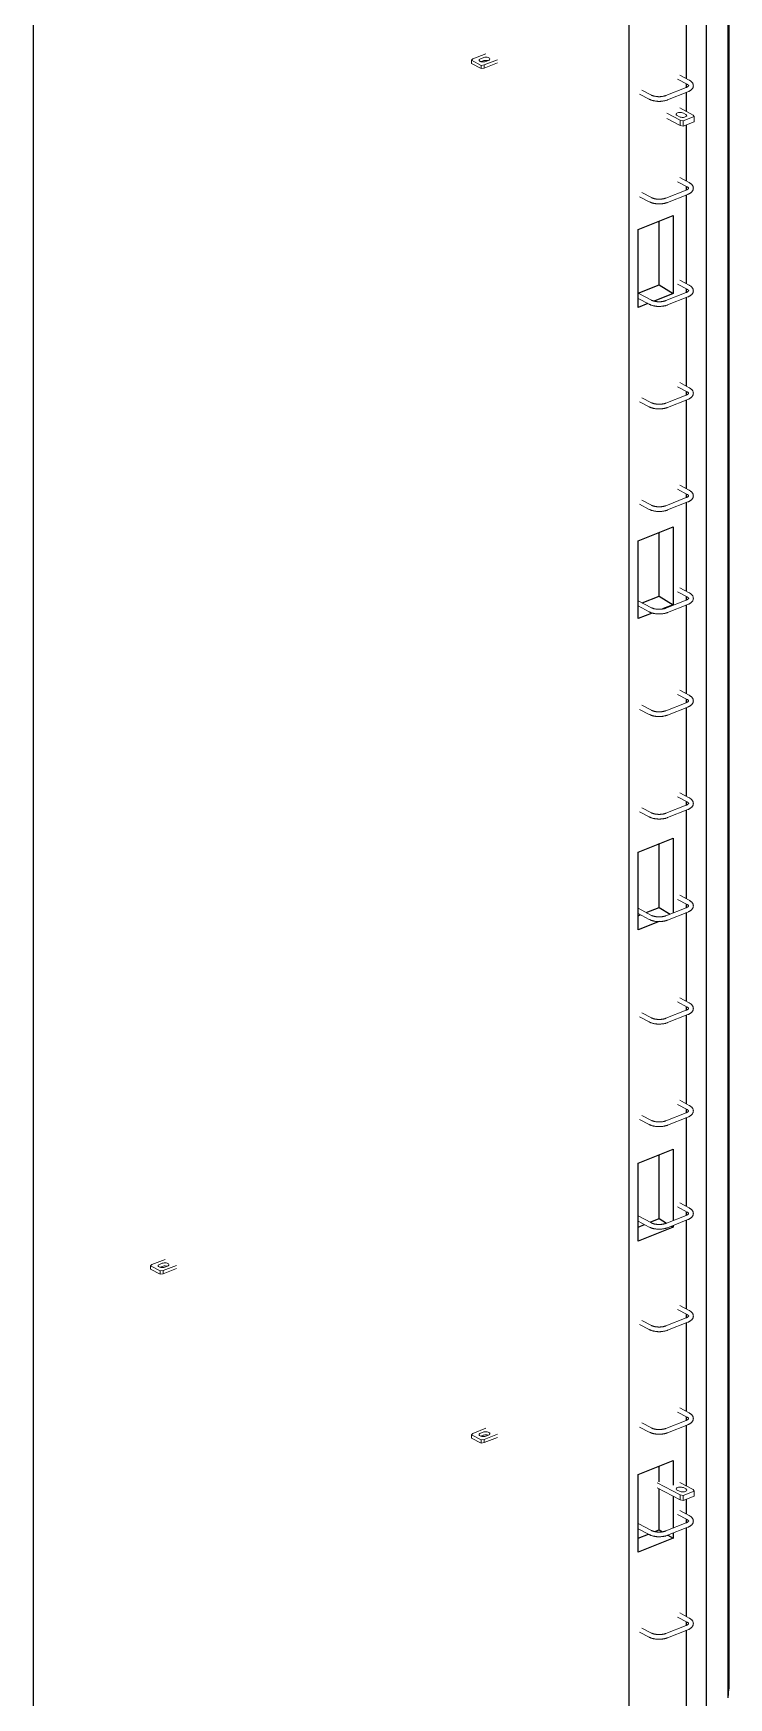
# Model space of a CAD drawing. Header units: millimetres. Extents: x -5626 to 7572, y 1067 to 18539.
# Drawn here: x 1886 to 3080, y 8372 to 11227 of the extents above; entities that cross this region are included whole.
import ezdxf

# ---------------------------------------------------------------- set-up
doc = ezdxf.new("R2010")
doc.units = ezdxf.units.MM
for name, color, linetype, lineweight in [('A-GENM', 13, 'Continuous', 18), ('A-WALL', 113, 'Continuous', 25), ('S-RBAR', 171, 'Continuous', 18)]:
    doc.layers.add(name, color=color, linetype=linetype, lineweight=lineweight)

# ---------------------------------------------------------------- blocks, each defined once
blk = doc.blocks.new('Rebar Bar - Part 3166313199-431004-3D Ortho')
at = {"layer": 'S-RBAR'}
for p, q in [((7576.3, 11851.3), (7592.8, 11842.6)), ((7596.5, 11849.7), (7580.1, 11858.4))]:
    blk.add_line(p, q, dxfattribs=at)
blk = doc.blocks.new('Rebar Bar - Part 2227165887-431004-3D Ortho')
at = {"layer": 'S-RBAR'}
for points in [[(7596.5, 11849.7, 0), (7597.2, 11849.4, 0), (7597.8, 11849, 0), (7598.4, 11848.6, 0), (7598.9, 11848.2, 0), (7599.5, 11847.8, 0), (7600, 11847.4, 0), (7600.5, 11846.9, 0), (7601, 11846.4, 0), (7601.4, 11845.9, 0), (7601.8, 11845.3, 0), (7602.2, 11844.8, 0), (7602.6, 11844.2, 0), (7602.9, 11843.6, 0), (7603.1, 11842.9, 0), (7603.3, 11842.2, 0), (7603.5, 11841.5, 0), (7603.5, 11840.8, 0), (7603.6, 11840.1, 0), (7603.5, 11839.4, 0), (7603.4, 11838.7, 0), (7603.3, 11838, 0), (7603.1, 11837.3, 0), (7602.8, 11836.7, 0), (7602.5, 11836.1, 0), (7602.1, 11835.5, 0), (7601.7, 11834.9, 0), (7601.3, 11834.4, 0), (7600.9, 11833.9, 0), (7600.4, 11833.4, 0), (7599.9, 11832.9, 0), (7599.4, 11832.5, 0), (7598.8, 11832.1, 0), (7598.2, 11831.7, 0), (7597.6, 11831.3, 0), (7597, 11830.9, 0), (7596.4, 11830.6, 0), (7595.7, 11830.3, 0), (7595, 11829.9, 0), (7594.3, 11829.7, 0), (7594.2, 11829.6, 0)], [(7592.8, 11842.6, 0), (7593.2, 11842.4, 0), (7593.6, 11842.2, 0), (7593.9, 11842, 0), (7594.2, 11841.8, 0), (7594.5, 11841.6, 0), (7594.7, 11841.4, 0), (7594.9, 11841.2, 0), (7595.1, 11841, 0), (7595.2, 11840.9, 0), (7595.3, 11840.7, 0), (7595.4, 11840.6, 0), (7595.5, 11840.5, 0), (7595.5, 11840.4, 0), (7595.5, 11840.3, 0), (7595.6, 11840.3, 0), (7595.6, 11840.2, 0), (7595.6, 11840.2, 0), (7595.6, 11840.2, 0), (7595.6, 11840.2, 0), (7595.6, 11840.2, 0), (7595.6, 11840.1, 0), (7595.5, 11840.1, 0), (7595.5, 11840, 0), (7595.5, 11839.9, 0), (7595.4, 11839.8, 0), (7595.3, 11839.7, 0), (7595.2, 11839.5, 0), (7595, 11839.3, 0), (7594.9, 11839.2, 0), (7594.6, 11839, 0), (7594.4, 11838.8, 0), (7594.1, 11838.6, 0), (7593.8, 11838.3, 0), (7593.5, 11838.1, 0), (7593.1, 11837.9, 0), (7592.7, 11837.7, 0), (7592.3, 11837.5, 0), (7591.8, 11837.3, 0), (7591.3, 11837.1, 0), (7591.2, 11837, 0)]]:
    blk.add_polyline3d(points, dxfattribs=at)
blk = doc.blocks.new('Rebar Bar - Part 981547073-431004-3D Ortho')
at = {"layer": 'S-RBAR'}
for p, q in [((7591.2, 11837), (7556.5, 11823.2)), ((7559.4, 11815.8), (7594.2, 11829.6))]:
    blk.add_line(p, q, dxfattribs=at)
blk = doc.blocks.new('Rebar Bar - Part 2227165887-V1-3D Ortho')
at = {"layer": 'S-RBAR'}
for points in [[(7531.6, 11824, 0), (7532, 11823.8, 0), (7532.5, 11823.6, 0), (7532.9, 11823.4, 0), (7533.4, 11823.2, 0), (7534, 11823, 0), (7534.5, 11822.8, 0), (7535.1, 11822.6, 0), (7535.7, 11822.4, 0), (7536.3, 11822.3, 0), (7536.9, 11822.1, 0), (7537.5, 11822, 0), (7538.2, 11821.9, 0), (7538.9, 11821.8, 0), (7539.6, 11821.6, 0), (7540.2, 11821.6, 0), (7540.9, 11821.5, 0), (7541.7, 11821.4, 0), (7542.4, 11821.4, 0), (7543.1, 11821.3, 0), (7543.8, 11821.3, 0), (7544.5, 11821.3, 0), (7545.3, 11821.3, 0), (7546, 11821.3, 0), (7546.7, 11821.3, 0), (7547.4, 11821.4, 0), (7548.2, 11821.4, 0), (7548.9, 11821.5, 0), (7549.6, 11821.6, 0), (7550.3, 11821.7, 0), (7550.9, 11821.8, 0), (7551.6, 11821.9, 0), (7552.3, 11822, 0), (7552.9, 11822.2, 0), (7553.5, 11822.3, 0), (7554.1, 11822.5, 0), (7554.7, 11822.6, 0), (7555.3, 11822.8, 0), (7555.8, 11823, 0), (7556.3, 11823.2, 0), (7556.5, 11823.2, 0)], [(7527.9, 11816.9, 0), (7528.5, 11816.6, 0), (7529.2, 11816.3, 0), (7529.9, 11816, 0), (7530.6, 11815.7, 0), (7531.3, 11815.4, 0), (7532, 11815.2, 0), (7532.8, 11814.9, 0), (7533.6, 11814.7, 0), (7534.4, 11814.5, 0), (7535.2, 11814.3, 0), (7536, 11814.1, 0), (7536.8, 11814, 0), (7537.6, 11813.9, 0), (7538.4, 11813.7, 0), (7539.3, 11813.6, 0), (7540.1, 11813.5, 0), (7541, 11813.4, 0), (7541.9, 11813.4, 0), (7542.7, 11813.3, 0), (7543.6, 11813.3, 0), (7544.5, 11813.3, 0), (7545.4, 11813.3, 0), (7546.2, 11813.3, 0), (7547.1, 11813.3, 0), (7548, 11813.4, 0), (7548.8, 11813.5, 0), (7549.7, 11813.5, 0), (7550.5, 11813.6, 0), (7551.4, 11813.8, 0), (7552.2, 11813.9, 0), (7553.1, 11814, 0), (7553.9, 11814.2, 0), (7554.7, 11814.4, 0), (7555.5, 11814.5, 0), (7556.2, 11814.8, 0), (7557, 11815, 0), (7557.8, 11815.2, 0), (7558.5, 11815.5, 0), (7559.2, 11815.7, 0), (7559.4, 11815.8, 0)]]:
    blk.add_polyline3d(points, dxfattribs=at)
blk = doc.blocks.new('Rebar Bar - Part 3131074535-431004-3D Ortho')
at = {"layer": 'S-RBAR'}
for p, q in [((7511.4, 11825.6), (7527.9, 11816.9)), ((7531.6, 11824), (7515.1, 11832.6))]:
    blk.add_line(p, q, dxfattribs=at)
blk = doc.blocks.new('Rebar Bar - Part 3131074535-V3-3D Ortho')
at = {"layer": 'S-RBAR'}
for p, q in [((7531.6, 11296.4), (7508.7, 11308.5)), ((7508.7, 11299.5), (7527.9, 11289.4))]:
    blk.add_line(p, q, dxfattribs=at)
blk = doc.blocks.new('Rebar Bar - Part 3166313199-V4-3D Ortho')
at = {"layer": 'S-RBAR'}
for p, q in [((7576.3, 9741.2), (7592.8, 9732.5)), ((7596.5, 9739.6), (7580.2, 9748.2))]:
    blk.add_line(p, q, dxfattribs=at)
blk = doc.blocks.new('RR spread anchor face based - RR-SA-2_5-200-1726821-3D Ortho')
at = {"layer": 'A-GENM'}
for p, q in [((7557.8, 11089.5), (7580.7, 11077.4)), ((7580.7, 11068.5), (7557.8, 11080.6)), ((7579.9, 11083.5), (7575.9, 11085.5)), ((7603.4, 11086.4), (7580.4, 11098.5)), ((7580.7, 11077.4), (7585.9, 11076.5)), ((7580.7, 11068.5), (7580.7, 11077.4)), ((7585.9, 11076.5), (7604.7, 11083.9)), ((7585.9, 11076.5), (7585.9, 11067.6)), ((7586.5, 11089.7), (7590.4, 11087.6)), ((7604.7, 11083.9), (7603.4, 11086.4)), ((7604.7, 11083.9), (7604.7, 11075)), ((7585.9, 11067.6), (7580.7, 11068.5)), ((7604.7, 11075), (7585.9, 11067.6))]:
    blk.add_line(p, q, dxfattribs=at)
for points in [[(7575.9, 11085.5, 0), (7574.9, 11086.2, 0), (7574.3, 11087, 0), (7574.2, 11087.8, 0), (7574.6, 11088.7, 0), (7575.4, 11089.4, 0), (7576.6, 11090, 0), (7578.1, 11090.5, 0), (7579.9, 11090.8, 0), (7581.7, 11090.8, 0), (7583.5, 11090.6, 0), (7585.1, 11090.3, 0), (7586.5, 11089.7, 0)], [(7592.1, 11085.3, 0), (7591.8, 11084.5, 0), (7590.9, 11083.8, 0), (7589.7, 11083.1, 0), (7588.2, 11082.7, 0), (7586.5, 11082.4, 0), (7584.6, 11082.4, 0), (7582.9, 11082.5, 0), (7581.2, 11082.9, 0), (7579.9, 11083.5, 0)], [(7590.4, 11087.6, 0), (7591.4, 11086.9, 0), (7592, 11086.2, 0), (7592.1, 11085.5, 0)]]:
    blk.add_polyline3d(points, dxfattribs=at)
blk = doc.blocks.new('RR spread anchor face based - RR-SA-1_4-160-1726851-3D Ortho')
at = {"layer": 'A-GENM'}
for p, q in [((6697.1, 11481.3), (6674.4, 11472.3)), ((6674.4, 11472.3), (6672.3, 11470)), ((6672.3, 11470), (6688.6, 11461.4)), ((6672.3, 11470), (6672.3, 11464.6)), ((6688.6, 11456), (6672.3, 11464.6)), ((6687.6, 11472.7), (6692.1, 11474.5)), ((6692.1, 11469.2), (6688.2, 11467.6)), ((6688.6, 11461.4), (6694.1, 11462)), ((6688.6, 11461.4), (6688.6, 11456)), ((6694.1, 11456.7), (6688.6, 11456)), ((6694.1, 11462), (6716.8, 11471)), ((6716.8, 11465.7), (6694.1, 11456.7)), ((6694.1, 11462), (6694.1, 11456.7)), ((6701.3, 11469.7), (6696.7, 11467.9))]:
    blk.add_line(p, q, dxfattribs=at)
for points in [[(6696.7, 11467.9, 0), (6695.2, 11467.4, 0), (6693.5, 11467.2, 0), (6691.7, 11467.1, 0), (6689.9, 11467.3, 0), (6688.2, 11467.7, 0), (6686.9, 11468.2, 0), (6685.9, 11468.9, 0), (6685.3, 11469.7, 0), (6685.2, 11470.5, 0), (6685.5, 11471.4, 0), (6686.4, 11472.1, 0), (6687.6, 11472.7, 0)], [(6692.1, 11474.5, 0), (6693.6, 11475, 0), (6695.4, 11475.2, 0), (6697.2, 11475.3, 0), (6699, 11475.1, 0), (6700.6, 11474.8, 0), (6702, 11474.2, 0), (6703, 11473.5, 0), (6703.6, 11472.7, 0), (6703.7, 11471.9, 0), (6703.3, 11471.1, 0), (6702.5, 11470.3, 0), (6701.3, 11469.7, 0)], [(6700.6, 11469.4, 0), (6699, 11469.8, 0), (6697.2, 11470, 0), (6695.4, 11469.9, 0), (6693.6, 11469.6, 0), (6692.1, 11469.2, 0)]]:
    blk.add_polyline3d(points, dxfattribs=at)
blk = doc.blocks.new('RR spread anchor face based - RR-SA-1_4-160-V7-3D Ortho')
at = {"layer": 'A-GENM'}
for p, q in [((7247.7, 11191.6), (7225, 11182.6)), ((7225, 11182.6), (7222.9, 11180.3)), ((7222.9, 11180.3), (7239.3, 11171.6)), ((7222.9, 11180.3), (7222.9, 11174.9)), ((7239.3, 11166.3), (7222.9, 11174.9)), ((7238.2, 11183), (7242.7, 11184.8)), ((7242.7, 11179.5), (7239, 11178)), ((7239.3, 11171.6), (7244.7, 11172.3)), ((7239.3, 11171.6), (7239.3, 11166.3)), ((7244.7, 11166.9), (7239.3, 11166.3)), ((7244.7, 11172.3), (7267.4, 11181.3)), ((7267.4, 11175.9), (7244.7, 11166.9)), ((7244.7, 11172.3), (7244.7, 11166.9)), ((7251.9, 11180), (7247.4, 11178.2))]:
    blk.add_line(p, q, dxfattribs=at)
for points in [[(7247.4, 11178.2, 0), (7245.9, 11177.7, 0), (7244.1, 11177.4, 0), (7242.3, 11177.4, 0), (7240.5, 11177.6, 0), (7238.9, 11177.9, 0), (7237.5, 11178.5, 0), (7236.5, 11179.2, 0), (7235.9, 11180, 0), (7235.8, 11180.8, 0), (7236.2, 11181.6, 0), (7237, 11182.4, 0), (7238.2, 11183, 0)], [(7242.7, 11184.8, 0), (7244.3, 11185.3, 0), (7246, 11185.5, 0), (7247.8, 11185.6, 0), (7249.6, 11185.4, 0), (7251.3, 11185, 0), (7252.6, 11184.5, 0), (7253.6, 11183.8, 0), (7254.2, 11183, 0), (7254.3, 11182.2, 0), (7253.9, 11181.3, 0), (7253.1, 11180.6, 0), (7251.9, 11180, 0)], [(7251.2, 11179.7, 0), (7249.6, 11180.1, 0), (7247.8, 11180.2, 0), (7246, 11180.2, 0), (7244.3, 11179.9, 0), (7242.7, 11179.5, 0)]]:
    blk.add_polyline3d(points, dxfattribs=at)
blk = doc.blocks.new('RR spread anchor face based - RR-SA-2_5-200-V8-3D Ortho')
at = {"layer": 'A-GENM'}
for p, q in [((7541.4, 8740.7), (7580.7, 8720)), ((7603.4, 8729), (7580.4, 8741)), ((7580.7, 8711.1), (7541.4, 8731.8)), ((7579.9, 8726), (7575.9, 8728.1)), ((7580.7, 8720), (7585.9, 8719)), ((7580.7, 8711.1), (7580.7, 8720)), ((7585.9, 8710.1), (7580.7, 8711.1)), ((7585.9, 8719), (7604.7, 8726.5)), ((7585.9, 8719), (7585.9, 8710.1)), ((7604.7, 8717.6), (7585.9, 8710.1)), ((7586.5, 8732.3), (7590.4, 8730.2)), ((7604.7, 8726.5), (7603.4, 8729)), ((7604.7, 8726.5), (7604.7, 8717.6))]:
    blk.add_line(p, q, dxfattribs=at)
for points in [[(7575.9, 8728.1, 0), (7574.9, 8728.8, 0), (7574.3, 8729.5, 0), (7574.2, 8730.4, 0), (7574.6, 8731.2, 0), (7575.4, 8731.9, 0), (7576.6, 8732.6, 0), (7578.1, 8733, 0), (7579.9, 8733.3, 0), (7581.7, 8733.3, 0), (7583.5, 8733.2, 0), (7585.1, 8732.8, 0), (7586.5, 8732.3, 0)], [(7592.1, 8727.9, 0), (7591.8, 8727, 0), (7590.9, 8726.3, 0), (7589.7, 8725.7, 0), (7588.2, 8725.2, 0), (7586.5, 8724.9, 0), (7584.6, 8724.9, 0), (7582.9, 8725.1, 0), (7581.2, 8725.4, 0), (7579.9, 8726, 0)], [(7590.4, 8730.2, 0), (7591.4, 8729.5, 0), (7592, 8728.7, 0), (7592.1, 8728.1, 0)]]:
    blk.add_polyline3d(points, dxfattribs=at)

msp = doc.modelspace()

# ---------------------------------------------------------------- linework, layer by layer
at = {"layer": 'A-WALL'}
for p, q in [((3078.61008, 8372.00176), (3078.61008, 11912.24138)), ((3079.60666, 11918.68608), (3079.60666, 8387.34483)), ((3040.85371, 11897.2722), (3040.85371, 3841.87696)), ((1886.27716, 11734.05221), (1886.27716, 4351.80758)), ((2908.9091, 3813.75725), (2908.9091, 11311.12951)), ((3007.08072, 11148.82289), (3007.08072, 11301.18977)), ((3007.08072, 11133.92605), (3007.08072, 11139.86179)), ((3007.08072, 11092.52879), (3007.08072, 11125.34404)), ((3007.08072, 10972.97715), (3007.08072, 11069.8915)), ((3007.08072, 10958.08031), (3007.08072, 10964.01605)), ((3007.08072, 10797.13142), (3007.08072, 10949.4983)), ((2924.01243, 10889.90025), (2984.42573, 10913.85218)), ((2984.42573, 10913.85218), (2984.42573, 10780.41106)), ((2924.01243, 10756.45914), (2924.01243, 10889.90025)), ((2960.48573, 10794.93575), (2960.48573, 10904.36074)), ((2924.49328, 10780.6659), (2960.48573, 10794.93575)), ((2960.48573, 10794.93575), (2984.42573, 10780.41106)), ((2940.81268, 10763.11989), (2924.01243, 10756.45914)), ((2984.42573, 10780.41106), (2951.65705, 10767.41934)), ((3007.08072, 10782.23458), (3007.08072, 10788.17032)), ((3007.08072, 10621.28568), (3007.08072, 10773.65257)), ((3007.08072, 10606.38884), (3007.08072, 10612.32458)), ((3007.08072, 10445.43995), (3007.08072, 10597.80683)), ((3007.08072, 10430.54311), (3007.08072, 10436.47885)), ((3007.08072, 10269.59421), (3007.08072, 10421.9611)), ((2924.01243, 10356.13579), (2984.42573, 10380.08772)), ((2960.48573, 10261.17129), (2960.48573, 10370.59628)), ((2984.42573, 10380.08772), (2984.42573, 10246.64661)), ((2924.01243, 10222.69468), (2924.01243, 10356.13579)), ((2931.24288, 10249.57744), (2960.48573, 10261.17129)), ((2960.48573, 10261.17129), (2984.42573, 10246.64661)), ((3007.08072, 10254.47249), (3007.08072, 10260.63311)), ((2948.37118, 10232.35214), (2924.01243, 10222.69468)), ((2984.42573, 10246.64661), (2966.02744, 10239.35228)), ((3007.08072, 10093.74848), (3007.08072, 10246.11536)), ((3007.08072, 10078.62676), (3007.08072, 10084.78738)), ((3007.08072, 9917.90274), (3007.08072, 10070.26963)), ((3007.08072, 9903.00591), (3007.08072, 9908.94164)), ((3007.08072, 9742.05701), (3007.08072, 9894.42389)), ((2924.01243, 9822.37134), (2984.42573, 9846.32327)), ((2924.01243, 9688.93022), (2924.01243, 9822.37134)), ((2960.48573, 9727.40684), (2960.48573, 9836.83183)), ((2984.42573, 9846.32327), (2984.42573, 9718.08557)), ((2924.01243, 9712.94635), (2927.92835, 9714.49888)), ((2937.99249, 9718.48899), (2960.48573, 9727.40684)), ((2960.48573, 9727.40684), (2979.23881, 9716.02912)), ((3007.08072, 9727.16017), (3007.08072, 9733.09591)), ((3007.08072, 9566.21127), (3007.08072, 9718.57816)), ((2960.17201, 9703.26633), (2924.01243, 9688.93022)), ((3007.08072, 9551.31444), (3007.08072, 9557.25017)), ((3007.08072, 9390.70613), (3007.08072, 9542.73243)), ((3007.08072, 9375.4687), (3007.08072, 9381.40444)), ((3007.08072, 9214.51981), (3007.08072, 9366.88669)), ((2924.01243, 9288.60688), (2984.42573, 9312.55881)), ((2984.42573, 9312.55881), (2984.42573, 9190.63811)), ((2924.01243, 9155.16577), (2924.01243, 9288.60688)), ((2960.48573, 9193.64238), (2960.48573, 9303.06737)), ((2944.74209, 9187.40053), (2960.48573, 9193.64238)), ((2960.48573, 9193.64238), (2973.03129, 9186.03084)), ((3007.08072, 9199.62297), (3007.08072, 9205.55871)), ((2924.01243, 9179.18189), (2935.0376, 9183.55302)), ((2984.42573, 9179.1177), (2924.01243, 9155.16577)), ((2981.52242, 9180.87917), (2984.42573, 9179.1177)), ((2984.42573, 9182.03024), (2984.42573, 9179.1177)), ((3007.08072, 9038.67407), (3007.08072, 9191.04096)), ((3007.08072, 9023.77723), (3007.08072, 9029.71297)), ((3007.08072, 8862.82834), (3007.08072, 9015.19522)), ((3007.08072, 8847.9315), (3007.08072, 8853.86724)), ((3007.08072, 8735.06911), (3007.08072, 8839.34949)), ((2924.01243, 8754.84243), (2984.42573, 8778.79435)), ((2960.48573, 8742.16661), (2960.48573, 8769.30292)), ((2984.42573, 8778.79435), (2984.42573, 8736.538)), ((2924.01243, 8621.40131), (2924.01243, 8754.84243)), ((2960.48573, 8659.87792), (2960.48573, 8729.78692)), ((2984.42573, 8717.19106), (2984.42573, 8663.01116)), ((3007.08072, 8686.9826), (3007.08072, 8712.43182)), ((2924.01243, 8645.41743), (2941.77934, 8652.46144)), ((2953.08662, 8656.94442), (2960.48573, 8659.87792)), ((2960.48573, 8659.87792), (2965.71172, 8656.70725)), ((2975.23553, 8650.92904), (2984.42573, 8645.35324)), ((2984.42573, 8654.49304), (2984.42573, 8645.35324)), ((3007.08072, 8671.86088), (3007.08072, 8678.0215)), ((3007.08072, 8511.13687), (3007.08072, 8663.50375)), ((2984.42573, 8645.35324), (2924.01243, 8621.40131)), ((3007.08072, 8496.01515), (3007.08072, 8502.17577)), ((3007.08072, 8335.29113), (3007.08072, 8487.65802)), ((3078.61008, 8372.00176), (3079.60666, 8387.34483))]:
    msp.add_line(p, q, dxfattribs=at)

# ---------------------------------------------------------------- block references
at = {"layer": 'A-GENM'}
for name, p in [('RR spread anchor face based - RR-SA-1_4-160-V7-3D Ortho', (-4584.65508, 0)), ('RR spread anchor face based - RR-SA-2_5-200-1726821-3D Ortho', (-4584.65508, 0)), ('RR spread anchor face based - RR-SA-1_4-160-1726851-3D Ortho', (-4584.65508, -2357.45968)), ('RR spread anchor face based - RR-SA-1_4-160-1726851-3D Ortho', (-4034.00711, -2647.17909)), ('RR spread anchor face based - RR-SA-2_5-200-V8-3D Ortho', (-4584.65508, 0))]:
    msp.add_blockref(name, p, dxfattribs=at)
at = {"layer": 'S-RBAR'}
for name, p in [('Rebar Bar - Part 981547073-431004-3D Ortho', (-4584.65508, -703.38294)), ('Rebar Bar - Part 3166313199-431004-3D Ortho', (-4584.65508, -703.38294)), ('Rebar Bar - Part 2227165887-431004-3D Ortho', (-4584.65508, -703.38294)), ('Rebar Bar - Part 3131074535-431004-3D Ortho', (-4584.65508, -703.38294)), ('Rebar Bar - Part 2227165887-V1-3D Ortho', (-4584.65508, -703.38294)), ('Rebar Bar - Part 3166313199-431004-3D Ortho', (-4584.65508, -879.22867)), ('Rebar Bar - Part 2227165887-431004-3D Ortho', (-4584.65508, -879.22867)), ('Rebar Bar - Part 3131074535-431004-3D Ortho', (-4584.65508, -879.22867)), ('Rebar Bar - Part 2227165887-V1-3D Ortho', (-4584.65508, -879.22867)), ('Rebar Bar - Part 981547073-431004-3D Ortho', (-4584.65508, -879.22867)), ('Rebar Bar - Part 3166313199-431004-3D Ortho', (-4584.65508, -1055.07441)), ('Rebar Bar - Part 2227165887-431004-3D Ortho', (-4584.65508, -1055.07441)), ('Rebar Bar - Part 3131074535-V3-3D Ortho', (-4584.65508, -527.5372)), ('Rebar Bar - Part 2227165887-V1-3D Ortho', (-4584.65508, -1055.07441)), ('Rebar Bar - Part 981547073-431004-3D Ortho', (-4584.65508, -1055.07441)), ('Rebar Bar - Part 3166313199-431004-3D Ortho', (-4584.65508, -1230.92014)), ('Rebar Bar - Part 3131074535-431004-3D Ortho', (-4584.65508, -1230.92014)), ('Rebar Bar - Part 2227165887-V1-3D Ortho', (-4584.65508, -1230.92014)), ('Rebar Bar - Part 981547073-431004-3D Ortho', (-4584.65508, -1230.92014)), ('Rebar Bar - Part 2227165887-431004-3D Ortho', (-4584.65508, -1230.92014)), ('Rebar Bar - Part 3166313199-431004-3D Ortho', (-4584.65508, -1406.76588)), ('Rebar Bar - Part 3131074535-431004-3D Ortho', (-4584.65508, -1406.76588)), ('Rebar Bar - Part 981547073-431004-3D Ortho', (-4584.65508, -1406.76588)), ('Rebar Bar - Part 2227165887-431004-3D Ortho', (-4584.65508, -1406.76588)), ('Rebar Bar - Part 2227165887-V1-3D Ortho', (-4584.65508, -1406.76588)), ('Rebar Bar - Part 3131074535-V3-3D Ortho', (-4584.65508, -1055.07441)), ('Rebar Bar - Part 981547073-431004-3D Ortho', (-4584.65508, -1582.61161)), ('Rebar Bar - Part 3166313199-431004-3D Ortho', (-4584.65508, -1582.61161)), ('Rebar Bar - Part 2227165887-431004-3D Ortho', (-4584.65508, -1582.61161)), ('Rebar Bar - Part 2227165887-V1-3D Ortho', (-4584.65508, -1582.61161)), ('Rebar Bar - Part 981547073-431004-3D Ortho', (-4584.65508, -1758.45735)), ('Rebar Bar - Part 3166313199-431004-3D Ortho', (-4584.65508, -1758.45735)), ('Rebar Bar - Part 2227165887-431004-3D Ortho', (-4584.65508, -1758.45735)), ('Rebar Bar - Part 3131074535-431004-3D Ortho', (-4584.65508, -1758.45735)), ('Rebar Bar - Part 2227165887-V1-3D Ortho', (-4584.65508, -1758.45735)), ('Rebar Bar - Part 3166313199-431004-3D Ortho', (-4584.65508, -1934.30308)), ('Rebar Bar - Part 2227165887-431004-3D Ortho', (-4584.65508, -1934.30308)), ('Rebar Bar - Part 3131074535-431004-3D Ortho', (-4584.65508, -1934.30308)), ('Rebar Bar - Part 2227165887-V1-3D Ortho', (-4584.65508, -1934.30308)), ('Rebar Bar - Part 981547073-431004-3D Ortho', (-4584.65508, -1934.30308)), ('Rebar Bar - Part 3166313199-V4-3D Ortho', (-4584.65508, 0)), ('Rebar Bar - Part 2227165887-431004-3D Ortho', (-4584.65508, -2110.14881)), ('Rebar Bar - Part 3131074535-V3-3D Ortho', (-4584.65508, -1582.61161)), ('Rebar Bar - Part 2227165887-V1-3D Ortho', (-4584.65508, -2110.14881)), ('Rebar Bar - Part 981547073-431004-3D Ortho', (-4584.65508, -2110.14881)), ('Rebar Bar - Part 3166313199-431004-3D Ortho', (-4584.65508, -2285.99455)), ('Rebar Bar - Part 2227165887-431004-3D Ortho', (-4584.65508, -2285.99455)), ('Rebar Bar - Part 3131074535-431004-3D Ortho', (-4584.65508, -2285.99455)), ('Rebar Bar - Part 2227165887-V1-3D Ortho', (-4584.65508, -2285.99455)), ('Rebar Bar - Part 981547073-431004-3D Ortho', (-4584.65508, -2285.99455)), ('Rebar Bar - Part 3166313199-431004-3D Ortho', (-4584.65508, -2461.84028)), ('Rebar Bar - Part 3131074535-431004-3D Ortho', (-4584.65508, -2461.84028)), ('Rebar Bar - Part 981547073-431004-3D Ortho', (-4584.65508, -2461.84028)), ('Rebar Bar - Part 2227165887-431004-3D Ortho', (-4584.65508, -2461.84028)), ('Rebar Bar - Part 2227165887-V1-3D Ortho', (-4584.65508, -2461.84028)), ('Rebar Bar - Part 3166313199-431004-3D Ortho', (-4584.65508, -2637.68602)), ('Rebar Bar - Part 3131074535-V3-3D Ortho', (-4584.65508, -2110.14881)), ('Rebar Bar - Part 981547073-431004-3D Ortho', (-4584.65508, -2637.68602)), ('Rebar Bar - Part 2227165887-431004-3D Ortho', (-4584.65508, -2637.68602)), ('Rebar Bar - Part 2227165887-V1-3D Ortho', (-4584.65508, -2637.68602)), ('Rebar Bar - Part 981547073-431004-3D Ortho', (-4584.65508, -2813.53175)), ('Rebar Bar - Part 3166313199-431004-3D Ortho', (-4584.65508, -2813.53175)), ('Rebar Bar - Part 2227165887-431004-3D Ortho', (-4584.65508, -2813.53175)), ('Rebar Bar - Part 3131074535-431004-3D Ortho', (-4584.65508, -2813.53175)), ('Rebar Bar - Part 2227165887-V1-3D Ortho', (-4584.65508, -2813.53175)), ('Rebar Bar - Part 3166313199-431004-3D Ortho', (-4584.65508, -2989.37749)), ('Rebar Bar - Part 2227165887-431004-3D Ortho', (-4584.65508, -2989.37749)), ('Rebar Bar - Part 3131074535-431004-3D Ortho', (-4584.65508, -2989.37749)), ('Rebar Bar - Part 2227165887-V1-3D Ortho', (-4584.65508, -2989.37749)), ('Rebar Bar - Part 981547073-431004-3D Ortho', (-4584.65508, -2989.37749)), ('Rebar Bar - Part 3166313199-431004-3D Ortho', (-4584.65508, -3165.22322)), ('Rebar Bar - Part 2227165887-431004-3D Ortho', (-4584.65508, -3165.22322)), ('Rebar Bar - Part 3131074535-V3-3D Ortho', (-4584.65508, -2637.68602)), ('Rebar Bar - Part 2227165887-V1-3D Ortho', (-4584.65508, -3165.22322)), ('Rebar Bar - Part 981547073-431004-3D Ortho', (-4584.65508, -3165.22322)), ('Rebar Bar - Part 3166313199-431004-3D Ortho', (-4584.65508, -3341.06896)), ('Rebar Bar - Part 2227165887-431004-3D Ortho', (-4584.65508, -3341.06896)), ('Rebar Bar - Part 3131074535-431004-3D Ortho', (-4584.65508, -3341.06896)), ('Rebar Bar - Part 2227165887-V1-3D Ortho', (-4584.65508, -3341.06896)), ('Rebar Bar - Part 981547073-431004-3D Ortho', (-4584.65508, -3341.06896))]:
    msp.add_blockref(name, p, dxfattribs=at)

doc.saveas('drawing.dxf')
